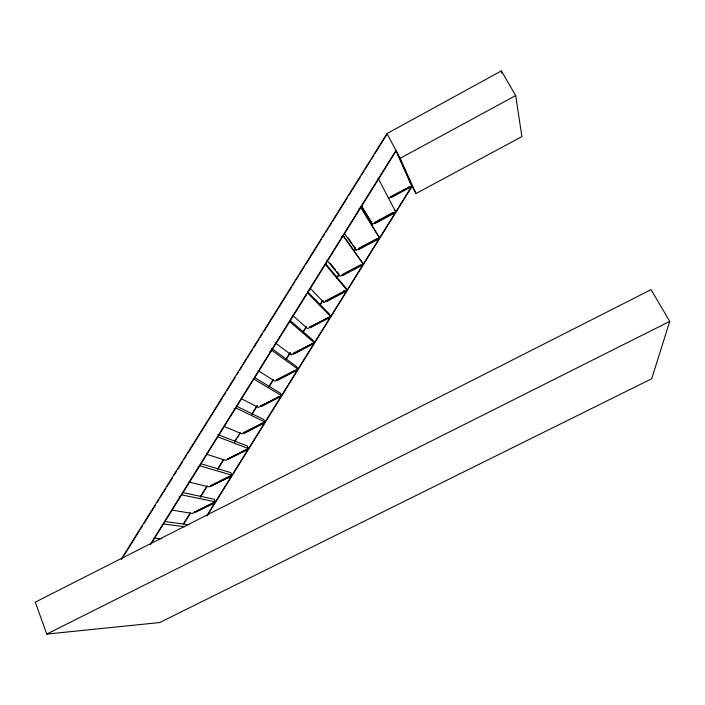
<?xml version="1.0" encoding="UTF-8"?>
<svg xmlns="http://www.w3.org/2000/svg" width="705" height="705" viewBox="0 0 705 705"><rect width="100%" height="100%" fill="white"/><g stroke="black" fill="none" stroke-linecap="round" stroke-linejoin="round"><path stroke-width="1.06" d="M669.75 321.365L651.658 378.77L159.682 622.55L46.812 634.077L35.25 602.176L651.059 289.649L669.75 321.365L46.812 634.077M150.094 544.753L395.981 150.429L412.09 186.235L207.517 515.161M151.073 543.855L396.157 150.817M183.3 524.053L190.279 512.852M200.167 496.972L207.147 485.771M217.598 468.984L223.388 459.678M234.395 442.009L240.185 432.703M251.773 414.099L256.99 405.727M268.57 387.124L273.205 379.678M285.966 359.197L290.019 352.676M302.771 332.205L306.243 326.626M319.576 305.221L322.476 300.568M336.382 278.237L338.7 274.518M353.769 250.319L355.505 247.525M370.574 223.318L371.738 221.458M183.635 524.097L190.033 513.839M200.484 497.043L206.882 486.776M217.907 469.072L223.688 459.783M234.686 442.123L236.422 439.33M237.585 437.47L239.894 433.751M252.055 414.232L257.263 405.868M269.416 386.349L273.469 379.845M286.212 359.374L290.266 352.87M303.582 331.482L306.481 326.829M320.37 304.516L322.687 300.797M337.739 276.624L338.902 274.765M206.618 516.042L411.949 185.917M121.269 559.144L387.001 133.571L501.352 70.923L515.69 95.545L521.885 136.629L415.976 193.54L409.156 180.718M121.692 559.162L122.855 557.303M124.018 555.434L139.141 531.226M140.304 529.367L142.621 525.639M143.785 523.78L155.417 505.15M157.162 502.357L158.907 499.563M160.07 497.704L162.397 493.976M163.56 492.116L165.887 488.389M167.05 486.529L172.276 478.14M176.47 471.425L173.65 475.258M177.634 469.565L182.859 461.202M184.023 459.343L186.34 455.624M187.504 453.764L222.322 397.99M223.485 396.131L225.811 392.412M226.966 390.552L235.091 377.536M236.836 374.752L238.572 371.967M239.735 370.107L242.062 366.388M243.216 364.529L245.234 360.616M245.966 360.123L246.512 358.563M247.393 357.832L249.138 355.047M250.293 353.196L252.61 349.477M253.774 347.627L258.991 339.264M260.154 337.413L262.471 333.694M263.626 331.844L291.456 287.279M292.61 285.419L294.928 281.7M296.091 279.85L298.409 276.131M299.572 274.28L304.789 265.917M305.944 264.067L321.7 238.828M322.864 236.977L324.6 234.192M325.754 232.333L328.072 228.623M329.235 226.763L331.553 223.053M332.707 221.203L347.776 197.065M348.931 195.215L360.519 176.655M361.683 174.796L364 171.086M365.155 169.226L370.372 160.872M371.535 159.022L373.853 155.311M375.007 153.452L386.596 134.893M415.976 193.54L400.184 158.308L515.69 95.545M358.995 208.68L360.934 207.64L379.466 237.849L356.281 250.231L344.472 233.522M409.156 186.613L409.649 187.645L391.398 197.479L390.878 196.466L409.358 187.001M388.631 198.272L411.87 185.75M341.273 237.092L343.212 236.06L363.216 263.987L340.057 276.298L327.005 260.418M374.69 222.454L392.949 212.663L393.478 213.65L375.245 223.423L374.893 222.842L392.949 212.663M361.26 205.825L372.478 224.225L395.69 211.773L394.474 209.456M358.475 248.504L376.717 238.766L377.263 239.718L359.048 249.438L358.678 248.891M342.225 274.606L360.44 264.921L361.013 265.838L342.824 275.496L342.225 274.606L342.418 275.003M326.133 301.167L325.939 300.771L344.137 291.139L344.437 291.5M310.174 288.213L323.789 302.419L346.922 290.178L345.741 287.79L325.569 263.626M343.943 290.416L344.736 292.011L326.565 301.625L325.939 300.771M327.79 317.417L328.415 318.246L310.27 327.799L309.812 327.384L309.618 326.988L328.116 317.735M307.918 292.064L329.42 314.016L330.592 316.43L307.495 328.592L293.024 315.717M269.98 351.425L271.901 350.411L297.836 369.103L274.783 381.123L258.056 370.592M311.407 343.749L312.059 344.542L293.932 354.042L293.447 353.672L293.254 353.258L311.751 344.04M275.32 342.912L291.156 354.835L314.227 342.736L313.073 340.303L290.187 320.502M293.447 353.672L311.601 344.155M294.99 370.143L295.668 370.892L277.567 380.33L277.047 380.004L276.862 379.598L295.36 370.398M277.047 380.004L295.183 370.548M234.078 409.006L235.99 408.001L264.921 422.013L241.93 433.883L224.005 426.393M278.537 396.589L279.242 397.303L261.158 406.688L260.621 406.406L260.427 405.992L278.924 396.818M254.584 377.589L280.255 393.055L281.401 395.531L258.374 407.481L241.321 398.633M260.621 406.406L278.731 397.003M262.048 423.097L262.78 423.767L244.714 433.099L244.15 432.852L243.965 432.438L262.454 423.291M244.15 432.852L262.234 423.511M197.999 466.86L199.912 465.873L231.875 475.152L230.764 472.606L200.802 463.723M245.525 449.658L246.274 450.292L227.644 459.369L227.459 458.946L245.948 449.825M217.801 434.562L247.305 446.027L248.416 448.556L225.45 460.356L206.653 454.223M227.644 459.369L245.71 450.081M211.103 485.939L229.742 476.88L211.103 485.939L210.918 485.516L229.407 476.413M231.875 475.152L208.936 486.882L188.808 482.009M194.518 512.57L213.166 503.529L194.518 512.57L194.342 512.138L212.831 503.062M182.736 492.566L214.197 499.246L215.289 501.81L192.386 513.469L171.994 510.103M154.06 538.074L161.674 538.787M163.648 524.018L184.877 526.758M164.626 521.488L189.081 524.793M194.342 512.138L194.836 512.227M179.141 496.708L179.881 496.858M181.802 494.91L215.289 501.81M210.918 485.516L211.385 485.63M227.459 458.946L227.909 459.096M217.977 436.906L248.416 448.556M236.721 406.239L263.802 419.51L264.921 422.013M253.967 379.175L281.401 395.531M271.54 348.385L296.682 366.653L297.836 369.103M289.79 321.718L314.227 342.736M307.644 293.095L330.592 316.43M344.736 292.011L344.137 291.139M325.446 264.542L346.922 290.178M329.922 262.983L335.439 269.715M336.814 271.399L338.885 273.928M343.185 235.258L363.216 263.987M348.235 238.149L351.98 243.463M353.231 245.225L356.281 250.231M360.766 206.953L379.466 237.849M361.709 206.168L372.478 224.225M400.184 158.308L387.177 133.968M378.065 178.153L395.69 211.773M323.013 300.824L323.789 302.419M290.398 353.205L291.156 354.835M269.645 352.13L269.848 352.579M397.62 154.518L410.645 183.45M501.352 70.923L501.713 73.064"/></g></svg>
